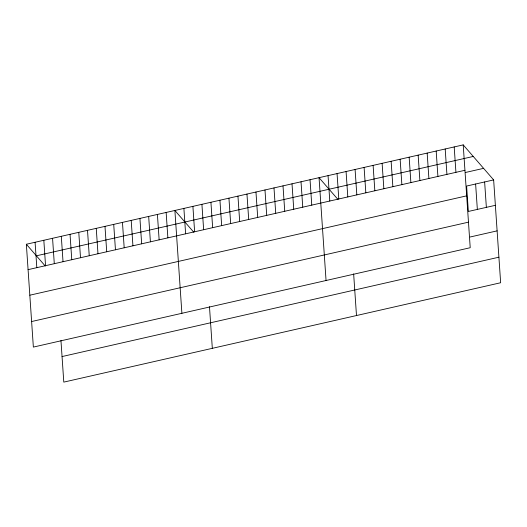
<?xml version="1.0" encoding="UTF-8"?>
<svg xmlns="http://www.w3.org/2000/svg" width="527" height="527" viewBox="0 0 527 527"><rect width="100%" height="100%" fill="white"/><g stroke="black" fill="none" stroke-linecap="round" stroke-linejoin="round"><path stroke-width="0.79" d="M463.207 144.885L470.216 247.716L33.359 347.089L26.35 244.251L463.207 144.885L493.641 179.911L500.65 282.749L63.793 382.115L60.954 340.475M36.389 255.812L473.253 156.447M28.083 269.653L464.939 170.287M465.578 172.454L483.595 168.35M493.641 179.911L466.606 186.057L468.338 211.459L495.373 205.313M29.822 295.206L466.685 195.84M31.62 321.536L468.477 222.163M470.084 237.012L497.113 230.866M62.048 356.562L498.911 257.196M337.959 199.443L319.046 177.678L326.055 280.509M193.791 232.236L174.885 210.471L181.894 313.301M26.35 244.251L45.263 266.023M484.629 181.96L486.362 207.361M475.617 184.009L477.35 209.41M454.195 146.934L455.927 172.336M445.19 148.983L446.922 174.384M436.178 151.032L437.911 176.433M427.166 153.08L428.899 178.482M418.155 155.136L419.887 180.53M409.15 157.184L410.876 182.579M400.138 159.233L401.87 184.634M391.126 161.282L392.859 186.683M382.115 163.33L383.847 188.732M373.109 165.379L374.835 190.781M364.098 167.428L365.83 192.829M355.086 169.477L356.819 194.878M353.65 273.895L356.489 315.535M346.074 171.532L347.807 196.927M337.063 173.581L338.795 198.975M328.057 175.629L329.79 201.031M310.034 179.727L311.767 205.128M301.022 181.775L302.755 207.177M292.017 183.824L293.743 209.226M283.006 185.873L284.738 211.274M273.994 187.922L275.726 213.323M264.982 189.977L266.715 215.372M255.97 192.026L257.703 217.42M246.965 194.074L248.698 219.476M237.954 196.123L239.686 221.524M228.942 198.172L230.674 223.573M219.93 200.22L221.663 225.622M210.925 202.269L212.651 227.671M209.482 306.688L212.322 348.327M201.913 204.318L203.646 229.719M192.902 206.367L194.634 231.768M183.89 208.422L185.623 233.817M166.143 212.453L167.876 237.855M157.408 214.443L159.141 239.844M148.673 216.432L150.399 241.834M139.932 218.415L141.664 243.817M131.197 220.405L132.929 245.806M122.462 222.394L124.188 247.795M113.72 224.383L115.453 249.778M104.985 226.366L106.717 251.768M96.25 228.356L97.976 253.757M87.508 230.345L89.241 255.74M78.773 232.328L80.506 257.729M70.038 234.317L71.764 259.719M61.297 236.307L63.029 261.702M52.562 238.29L54.294 263.691M43.827 240.279L45.559 265.68M35.085 242.268L36.818 267.67"/></g></svg>
